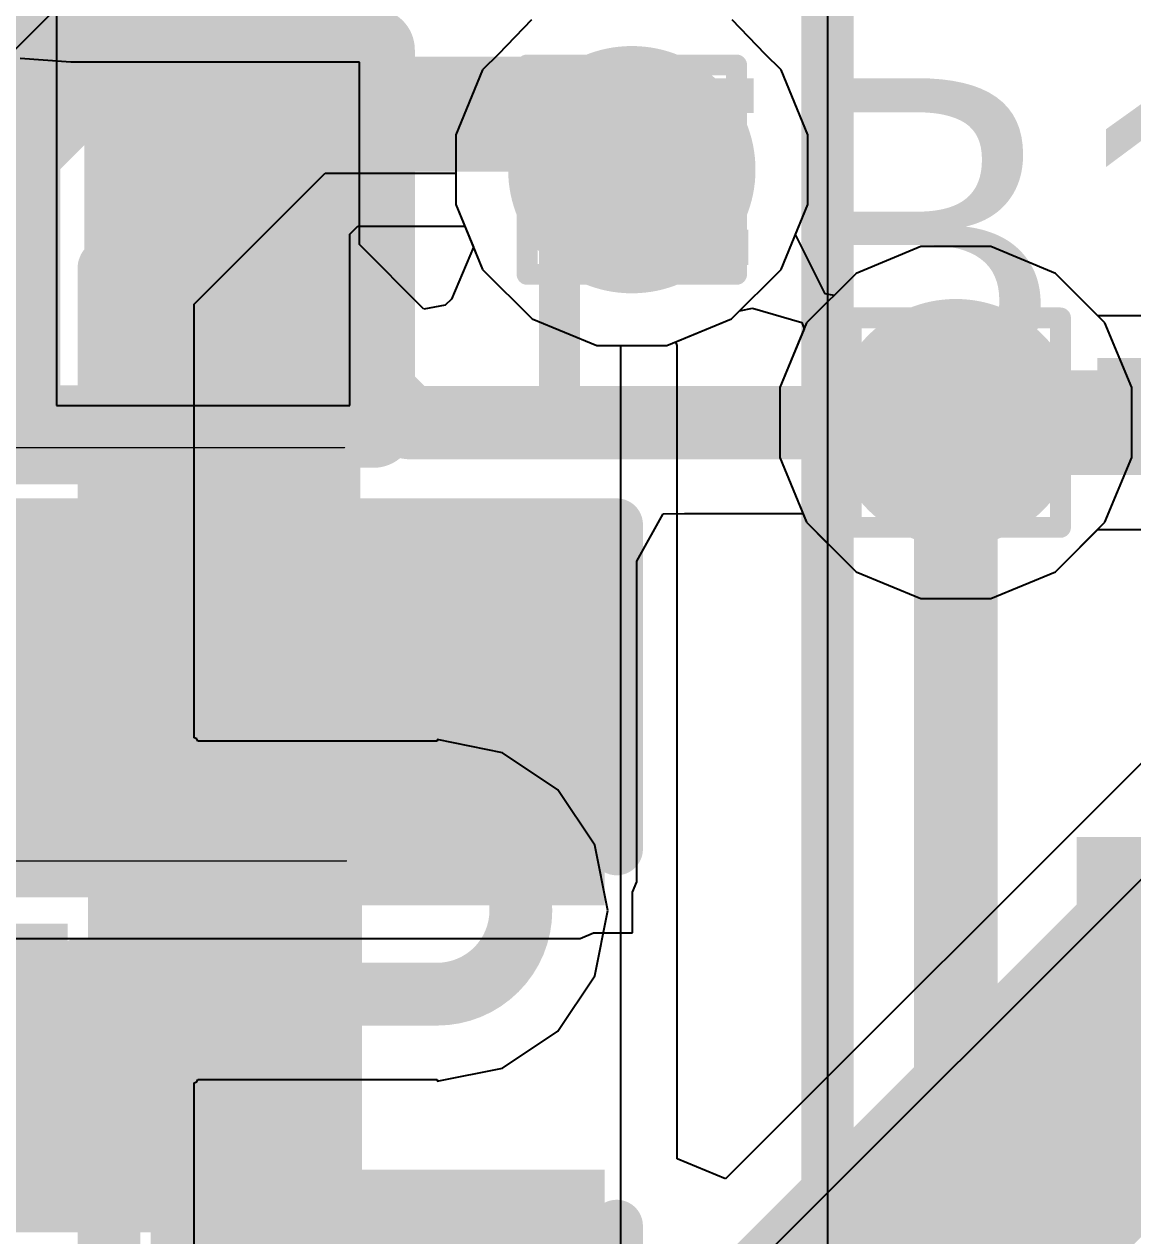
# Model space of a CAD drawing. Header units: inches. Extents: x -11 to 5433, y -4 to 5447.
# Drawn here: x 16.408 to 19.097, y 18.476 to 21.416 of the extents above; entities that cross this region are included whole.
import ezdxf

# ---------------------------------------------------------------- set-up
doc = ezdxf.new("R2010")
doc.units = ezdxf.units.IN
for name, color, linetype in [('Bottom Layer', 5, 'Continuous'), ('Bottom Overlay', 54, 'Continuous'), ('Bottom Paste', 16, 'Continuous'), ('Bottom Solder', 6, 'Continuous'), ('Drill Drawing', 1, 'Continuous'), ('Ground', 16, 'Continuous'), ('Power', 76, 'Continuous'), ('Top Layer', 1, 'Continuous'), ('Top Overlay', 2, 'Continuous'), ('Top Paste', 8, 'Continuous'), ('Top Solder', 216, 'Continuous'), ('Via Holes', 16, 'Continuous')]:
    doc.layers.add(name, color=color, linetype=linetype)
doc.styles.add('Arial', font='', dxfattribs={"height": 0.2})
doc.styles.get('Arial').set_extended_font_data('Arial')

# ---------------------------------------------------------------- blocks, each defined once
blk = doc.blocks.new('BL_R8812AF1_B_23')
at = {"layer": 'Bottom Overlay'}
blk.add_lwpolyline([(13.5, -8.9, 0.127, 0.127, 0), (-13.5, -8.9, 0.127, 0.127, 0)], format="xyseb", dxfattribs=at)
blk = doc.blocks.new('R___0402_B_66')
at = {"layer": 'Bottom Layer'}
for points in [[(-0.2413, 0.3175), (-0.2413, -0.3175), (-0.6985, -0.3175), (-0.6985, 0.3175)], [(0.6985, 0.3175), (0.6985, -0.3175), (0.2413, -0.3175), (0.2413, 0.3175)]]:
    blk.add_hatch(color=5, dxfattribs=at).paths.add_polyline_path(points)
at = {"layer": 'Bottom Paste'}
for points in [[(-0.2413, 0.3175), (-0.2413, -0.3175), (-0.6985, -0.3175), (-0.6985, 0.3175)], [(0.6985, 0.3175), (0.6985, -0.3175), (0.2413, -0.3175), (0.2413, 0.3175)]]:
    blk.add_hatch(color=16, dxfattribs=at).paths.add_polyline_path(points)
at = {"layer": 'Bottom Solder'}
for points in [[(-0.1863, 0.3725), (-0.1863, -0.3725), (-0.7535, -0.3725), (-0.7535, 0.3725)], [(0.7535, 0.3725), (0.7535, -0.3725), (0.1863, -0.3725), (0.1863, 0.3725)]]:
    blk.add_hatch(color=6, dxfattribs=at).paths.add_polyline_path(points)
at = {"layer": 'Bottom Overlay'}
for points in [[(-0.7874, 0.4064, 0.127, 0.127, 0), (0.7874, 0.4064, 0.127, 0.127, 0)], [(-0.7874, -0.4064, 0.127, 0.127, 0), (-0.7874, 0.4064, 0.127, 0.127, 0)], [(0.7874, -0.4064, 0.127, 0.127, 0), (0.7874, 0.4064, 0.127, 0.127, 0)], [(-0.8128, 0.4318, 0.00323, 0.00323, 0), (0.8128, 0.4318, 0.00323, 0.00323, 0)], [(-0.7874, -0.4064, 0.127, 0.127, 0), (0.7874, -0.4064, 0.127, 0.127, 0)]]:
    blk.add_lwpolyline(points, format="xyseb", dxfattribs=at)
for points in [[(-0.8191, 0.4064, 0.0635, 0.0635, 1), (-0.7556, 0.4064, 0.0635, 0.0635, 1)], [(-0.8191, 0.4064, 0.0635, 0.0635, 1), (-0.7556, 0.4064, 0.0635, 0.0635, 1)], [(0.7556, 0.4064, 0.0635, 0.0635, 1), (0.8191, 0.4064, 0.0635, 0.0635, 1)], [(0.7556, 0.4064, 0.0635, 0.0635, 1), (0.8191, 0.4064, 0.0635, 0.0635, 1)], [(-0.8136, 0.4318, 0.00161, 0.00161, 1), (-0.812, 0.4318, 0.00161, 0.00161, 1)], [(0.812, 0.4318, 0.00161, 0.00161, 1), (0.8136, 0.4318, 0.00161, 0.00161, 1)], [(-0.8191, -0.4064, 0.0635, 0.0635, 1), (-0.7556, -0.4064, 0.0635, 0.0635, 1)], [(-0.8191, -0.4064, 0.0635, 0.0635, 1), (-0.7556, -0.4064, 0.0635, 0.0635, 1)], [(0.7556, -0.4064, 0.0635, 0.0635, 1), (0.8191, -0.4064, 0.0635, 0.0635, 1)], [(0.7556, -0.4064, 0.0635, 0.0635, 1), (0.8191, -0.4064, 0.0635, 0.0635, 1)]]:
    blk.add_lwpolyline(points, format="xyseb", close=True, dxfattribs=at)
blk = doc.blocks.new('R___0402_B_67')
at = {"layer": 'Bottom Layer'}
for points in [[(-0.2413, 0.3175), (-0.2413, -0.3175), (-0.6985, -0.3175), (-0.6985, 0.3175)], [(0.6985, 0.3175), (0.6985, -0.3175), (0.2413, -0.3175), (0.2413, 0.3175)]]:
    blk.add_hatch(color=5, dxfattribs=at).paths.add_polyline_path(points)
at = {"layer": 'Bottom Paste'}
for points in [[(-0.2413, 0.3175), (-0.2413, -0.3175), (-0.6985, -0.3175), (-0.6985, 0.3175)], [(0.6985, 0.3175), (0.6985, -0.3175), (0.2413, -0.3175), (0.2413, 0.3175)]]:
    blk.add_hatch(color=16, dxfattribs=at).paths.add_polyline_path(points)
at = {"layer": 'Bottom Solder'}
for points in [[(-0.1863, 0.3725), (-0.1863, -0.3725), (-0.7535, -0.3725), (-0.7535, 0.3725)], [(0.7535, 0.3725), (0.7535, -0.3725), (0.1863, -0.3725), (0.1863, 0.3725)]]:
    blk.add_hatch(color=6, dxfattribs=at).paths.add_polyline_path(points)
at = {"layer": 'Bottom Overlay'}
for points in [[(-0.7874, -0.4064, 0.127, 0.127, 0), (-0.7874, 0.4064, 0.127, 0.127, 0)], [(-0.7874, 0.4064, 0.127, 0.127, 0), (0.7874, 0.4064, 0.127, 0.127, 0)], [(0.7874, -0.4064, 0.127, 0.127, 0), (0.7874, 0.4064, 0.127, 0.127, 0)], [(-0.8128, 0.4318, 0.00323, 0.00323, 0), (0.8128, 0.4318, 0.00323, 0.00323, 0)], [(-0.7874, -0.4064, 0.127, 0.127, 0), (0.7874, -0.4064, 0.127, 0.127, 0)]]:
    blk.add_lwpolyline(points, format="xyseb", dxfattribs=at)
for points in [[(-0.8191, 0.4064, 0.0635, 0.0635, 1), (-0.7556, 0.4064, 0.0635, 0.0635, 1)], [(-0.8191, 0.4064, 0.0635, 0.0635, 1), (-0.7556, 0.4064, 0.0635, 0.0635, 1)], [(0.7556, 0.4064, 0.0635, 0.0635, 1), (0.8191, 0.4064, 0.0635, 0.0635, 1)], [(0.7556, 0.4064, 0.0635, 0.0635, 1), (0.8191, 0.4064, 0.0635, 0.0635, 1)], [(-0.8136, 0.4318, 0.00161, 0.00161, 1), (-0.812, 0.4318, 0.00161, 0.00161, 1)], [(0.812, 0.4318, 0.00161, 0.00161, 1), (0.8136, 0.4318, 0.00161, 0.00161, 1)], [(-0.8191, -0.4064, 0.0635, 0.0635, 1), (-0.7556, -0.4064, 0.0635, 0.0635, 1)], [(-0.8191, -0.4064, 0.0635, 0.0635, 1), (-0.7556, -0.4064, 0.0635, 0.0635, 1)], [(0.7556, -0.4064, 0.0635, 0.0635, 1), (0.8191, -0.4064, 0.0635, 0.0635, 1)], [(0.7556, -0.4064, 0.0635, 0.0635, 1), (0.8191, -0.4064, 0.0635, 0.0635, 1)]]:
    blk.add_lwpolyline(points, format="xyseb", close=True, dxfattribs=at)
blk = doc.blocks.new('IND_0402_160')
at = {"layer": 'Top Layer'}
for points in [[(-0.55, 0.3), (-0.15, 0.3), (-0.15, -0.3), (-0.55, -0.3)], [(0.15, 0.3), (0.55, 0.3), (0.55, -0.3), (0.15, -0.3)]]:
    blk.add_hatch(color=1, dxfattribs=at).paths.add_polyline_path(points)
at = {"layer": 'Top Paste'}
for points in [[(-0.55, 0.3), (-0.15, 0.3), (-0.15, -0.3), (-0.55, -0.3)], [(0.15, 0.3), (0.55, 0.3), (0.55, -0.3), (0.15, -0.3)]]:
    blk.add_hatch(color=8, dxfattribs=at).paths.add_polyline_path(points)
at = {"layer": 'Top Solder'}
for points in [[(-0.6516, 0.4016), (-0.0484, 0.4016), (-0.0484, -0.4016), (-0.6516, -0.4016)], [(0.0484, 0.4016), (0.6516, 0.4016), (0.6516, -0.4016), (0.0484, -0.4016)]]:
    blk.add_hatch(color=216, dxfattribs=at).paths.add_polyline_path(points)
at = {"layer": 'Top Overlay'}
for points in [[(-0.3048, 0.4572, 0.2, 0.2, 0), (-0.7112, 0.4572, 0.2, 0.2, 0)], [(-0.7112, 0.4572, 0.2, 0.2, 0), (-0.7112, -0.4572, 0.2, 0.2, 0)], [(0.7112, 0.4572, 0.2, 0.2, 0), (-0.3048, 0.4572, 0.2, 0.2, 0)], [(0.7112, 0.4572, 0.2, 0.2, 0), (0.7112, -0.4572, 0.2, 0.2, 0)], [(-0.3048, -0.4572, 0.2, 0.2, 0), (-0.7112, -0.4572, 0.2, 0.2, 0)], [(0.7112, -0.4572, 0.2, 0.2, 0), (-0.3048, -0.4572, 0.2, 0.2, 0)]]:
    blk.add_lwpolyline(points, format="xyseb", dxfattribs=at)
for points in [[(-0.7612, 0.4572, 0.1, 0.1, 1), (-0.6612, 0.4572, 0.1, 0.1, 1)], [(-0.7612, 0.4572, 0.1, 0.1, 1), (-0.6612, 0.4572, 0.1, 0.1, 1)], [(-0.3548, 0.4572, 0.1, 0.1, 1), (-0.2548, 0.4572, 0.1, 0.1, 1)], [(-0.3548, 0.4572, 0.1, 0.1, 1), (-0.2548, 0.4572, 0.1, 0.1, 1)], [(0.6612, 0.4572, 0.1, 0.1, 1), (0.7612, 0.4572, 0.1, 0.1, 1)], [(0.6612, 0.4572, 0.1, 0.1, 1), (0.7612, 0.4572, 0.1, 0.1, 1)], [(-0.7612, -0.4572, 0.1, 0.1, 1), (-0.6612, -0.4572, 0.1, 0.1, 1)], [(-0.7612, -0.4572, 0.1, 0.1, 1), (-0.6612, -0.4572, 0.1, 0.1, 1)], [(-0.3548, -0.4572, 0.1, 0.1, 1), (-0.2548, -0.4572, 0.1, 0.1, 1)], [(-0.3548, -0.4572, 0.1, 0.1, 1), (-0.2548, -0.4572, 0.1, 0.1, 1)], [(0.6612, -0.4572, 0.1, 0.1, 1), (0.7612, -0.4572, 0.1, 0.1, 1)], [(0.6612, -0.4572, 0.1, 0.1, 1), (0.7612, -0.4572, 0.1, 0.1, 1)]]:
    blk.add_lwpolyline(points, format="xyseb", close=True, dxfattribs=at)
blk = doc.blocks.new('C___0603_177')
at = {"layer": 'Top Layer'}
for points in [[(-0.381, 0.4445), (-0.381, -0.4445), (-1.143, -0.4445), (-1.143, 0.4445)], [(1.143, 0.4445), (1.143, -0.4445), (0.381, -0.4445), (0.381, 0.4445)]]:
    blk.add_hatch(color=1, dxfattribs=at).paths.add_polyline_path(points)
at = {"layer": 'Top Paste'}
for points in [[(-0.381, 0.4445), (-0.381, -0.4445), (-1.143, -0.4445), (-1.143, 0.4445)], [(1.143, 0.4445), (1.143, -0.4445), (0.381, -0.4445), (0.381, 0.4445)]]:
    blk.add_hatch(color=8, dxfattribs=at).paths.add_polyline_path(points)
at = {"layer": 'Top Solder'}
for points in [[(-0.321, 0.5045), (-0.321, -0.5045), (-1.203, -0.5045), (-1.203, 0.5045)], [(1.203, 0.5045), (1.203, -0.5045), (0.321, -0.5045), (0.321, 0.5045)]]:
    blk.add_hatch(color=216, dxfattribs=at).paths.add_polyline_path(points)
at = {"layer": 'Top Overlay'}
for points in [[(-1.2446, 0.5334, 0.127, 0.127, 0), (-0.4572, 0.5334, 0.127, 0.127, 0)], [(-1.2446, 0.5334, 0.127, 0.127, 0), (-1.2446, -0.5334, 0.127, 0.127, 0)], [(0.4572, 0.5334, 0.127, 0.127, 0), (1.2446, 0.5334, 0.127, 0.127, 0)], [(1.2446, 0.5334, 0.127, 0.127, 0), (1.2446, -0.5334, 0.127, 0.127, 0)], [(-1.2446, -0.5334, 0.127, 0.127, 0), (-0.4572, -0.5334, 0.127, 0.127, 0)], [(0.4572, -0.5334, 0.127, 0.127, 0), (1.2446, -0.5334, 0.127, 0.127, 0)]]:
    blk.add_lwpolyline(points, format="xyseb", dxfattribs=at)
for points in [[(-1.2764, 0.5334, 0.0635, 0.0635, 1), (-1.2128, 0.5334, 0.0635, 0.0635, 1)], [(-1.2764, 0.5334, 0.0635, 0.0635, 1), (-1.2128, 0.5334, 0.0635, 0.0635, 1)], [(-0.4889, 0.5334, 0.0635, 0.0635, 1), (-0.4254, 0.5334, 0.0635, 0.0635, 1)], [(0.4254, 0.5334, 0.0635, 0.0635, 1), (0.4889, 0.5334, 0.0635, 0.0635, 1)], [(1.2128, 0.5334, 0.0635, 0.0635, 1), (1.2764, 0.5334, 0.0635, 0.0635, 1)], [(1.2128, 0.5334, 0.0635, 0.0635, 1), (1.2764, 0.5334, 0.0635, 0.0635, 1)], [(-1.2764, -0.5334, 0.0635, 0.0635, 1), (-1.2128, -0.5334, 0.0635, 0.0635, 1)], [(-1.2764, -0.5334, 0.0635, 0.0635, 1), (-1.2128, -0.5334, 0.0635, 0.0635, 1)], [(-0.4889, -0.5334, 0.0635, 0.0635, 1), (-0.4254, -0.5334, 0.0635, 0.0635, 1)], [(0.4254, -0.5334, 0.0635, 0.0635, 1), (0.4889, -0.5334, 0.0635, 0.0635, 1)], [(1.2128, -0.5334, 0.0635, 0.0635, 1), (1.2764, -0.5334, 0.0635, 0.0635, 1)], [(1.2128, -0.5334, 0.0635, 0.0635, 1), (1.2764, -0.5334, 0.0635, 0.0635, 1)]]:
    blk.add_lwpolyline(points, format="xyseb", close=True, dxfattribs=at)
blk = doc.blocks.new('____0402_178')
at = {"layer": 'Top Layer'}
for points in [[(-0.6985, -0.3175), (-0.6985, 0.3175), (-0.2413, 0.3175), (-0.2413, -0.3175)], [(0.2413, -0.3175), (0.2413, 0.3175), (0.6985, 0.3175), (0.6985, -0.3175)]]:
    blk.add_hatch(color=1, dxfattribs=at).paths.add_polyline_path(points)
at = {"layer": 'Top Paste'}
for points in [[(-0.6985, -0.3175), (-0.6985, 0.3175), (-0.2413, 0.3175), (-0.2413, -0.3175)], [(0.2413, -0.3175), (0.2413, 0.3175), (0.6985, 0.3175), (0.6985, -0.3175)]]:
    blk.add_hatch(color=8, dxfattribs=at).paths.add_polyline_path(points)
at = {"layer": 'Top Solder'}
for points in [[(-0.7585, -0.3775), (-0.7585, 0.3775), (-0.1813, 0.3775), (-0.1813, -0.3775)], [(0.1813, -0.3775), (0.1813, 0.3775), (0.7585, 0.3775), (0.7585, -0.3775)]]:
    blk.add_hatch(color=216, dxfattribs=at).paths.add_polyline_path(points)
at = {"layer": 'Top Overlay'}
for points in [[(-0.7874, 0.4064, 0.127, 0.127, 0), (-0.2794, 0.4064, 0.127, 0.127, 0)], [(-0.7874, 0.4064, 0.127, 0.127, 0), (-0.7874, -0.4064, 0.127, 0.127, 0)], [(0.2794, 0.4064, 0.127, 0.127, 0), (0.7874, 0.4064, 0.127, 0.127, 0)], [(0.7874, 0.4064, 0.127, 0.127, 0), (0.7874, -0.4064, 0.127, 0.127, 0)], [(-0.7874, -0.4064, 0.127, 0.127, 0), (-0.2794, -0.4064, 0.127, 0.127, 0)], [(0.2794, -0.4064, 0.127, 0.127, 0), (0.7874, -0.4064, 0.127, 0.127, 0)]]:
    blk.add_lwpolyline(points, format="xyseb", dxfattribs=at)
for points in [[(-0.8191, 0.4064, 0.0635, 0.0635, 1), (-0.7556, 0.4064, 0.0635, 0.0635, 1)], [(-0.8191, 0.4064, 0.0635, 0.0635, 1), (-0.7556, 0.4064, 0.0635, 0.0635, 1)], [(-0.3111, 0.4064, 0.0635, 0.0635, 1), (-0.2477, 0.4064, 0.0635, 0.0635, 1)], [(0.2477, 0.4064, 0.0635, 0.0635, 1), (0.3111, 0.4064, 0.0635, 0.0635, 1)], [(0.7556, 0.4064, 0.0635, 0.0635, 1), (0.8191, 0.4064, 0.0635, 0.0635, 1)], [(0.7556, 0.4064, 0.0635, 0.0635, 1), (0.8191, 0.4064, 0.0635, 0.0635, 1)], [(-0.8191, -0.4064, 0.0635, 0.0635, 1), (-0.7556, -0.4064, 0.0635, 0.0635, 1)], [(-0.8191, -0.4064, 0.0635, 0.0635, 1), (-0.7556, -0.4064, 0.0635, 0.0635, 1)], [(-0.3111, -0.4064, 0.0635, 0.0635, 1), (-0.2477, -0.4064, 0.0635, 0.0635, 1)], [(0.2477, -0.4064, 0.0635, 0.0635, 1), (0.3111, -0.4064, 0.0635, 0.0635, 1)], [(0.7556, -0.4064, 0.0635, 0.0635, 1), (0.8191, -0.4064, 0.0635, 0.0635, 1)], [(0.7556, -0.4064, 0.0635, 0.0635, 1), (0.8191, -0.4064, 0.0635, 0.0635, 1)]]:
    blk.add_lwpolyline(points, format="xyseb", close=True, dxfattribs=at)
blk = doc.blocks.new('C___0402_B_195')
at = {"layer": 'Bottom Layer'}
for points in [[(-0.2413, 0.3175), (-0.2413, -0.3175), (-0.6985, -0.3175), (-0.6985, 0.3175)], [(0.6985, 0.3175), (0.6985, -0.3175), (0.2413, -0.3175), (0.2413, 0.3175)]]:
    blk.add_hatch(color=5, dxfattribs=at).paths.add_polyline_path(points)
at = {"layer": 'Bottom Paste'}
for points in [[(-0.2413, 0.3175), (-0.2413, -0.3175), (-0.6985, -0.3175), (-0.6985, 0.3175)], [(0.6985, 0.3175), (0.6985, -0.3175), (0.2413, -0.3175), (0.2413, 0.3175)]]:
    blk.add_hatch(color=16, dxfattribs=at).paths.add_polyline_path(points)
at = {"layer": 'Bottom Solder'}
for points in [[(-0.1813, 0.3775), (-0.1813, -0.3775), (-0.7585, -0.3775), (-0.7585, 0.3775)], [(0.7585, 0.3775), (0.7585, -0.3775), (0.1813, -0.3775), (0.1813, 0.3775)]]:
    blk.add_hatch(color=6, dxfattribs=at).paths.add_polyline_path(points)
at = {"layer": 'Bottom Overlay'}
for points in [[(-0.7874, 0.4064, 0.127, 0.127, 0), (-0.7874, -0.4064, 0.127, 0.127, 0)], [(-0.2794, 0.4064, 0.127, 0.127, 0), (-0.7874, 0.4064, 0.127, 0.127, 0)], [(0.7874, 0.4064, 0.127, 0.127, 0), (0.2794, 0.4064, 0.127, 0.127, 0)], [(0.7874, 0.4064, 0.127, 0.127, 0), (0.7874, -0.4064, 0.127, 0.127, 0)], [(-0.2794, -0.4064, 0.127, 0.127, 0), (-0.7874, -0.4064, 0.127, 0.127, 0)], [(0.7874, -0.4064, 0.127, 0.127, 0), (0.2794, -0.4064, 0.127, 0.127, 0)]]:
    blk.add_lwpolyline(points, format="xyseb", dxfattribs=at)
for points in [[(-0.8191, 0.4064, 0.0635, 0.0635, 1), (-0.7556, 0.4064, 0.0635, 0.0635, 1)], [(-0.8191, 0.4064, 0.0635, 0.0635, 1), (-0.7556, 0.4064, 0.0635, 0.0635, 1)], [(-0.3111, 0.4064, 0.0635, 0.0635, 1), (-0.2477, 0.4064, 0.0635, 0.0635, 1)], [(0.2477, 0.4064, 0.0635, 0.0635, 1), (0.3111, 0.4064, 0.0635, 0.0635, 1)], [(0.7556, 0.4064, 0.0635, 0.0635, 1), (0.8191, 0.4064, 0.0635, 0.0635, 1)], [(0.7556, 0.4064, 0.0635, 0.0635, 1), (0.8191, 0.4064, 0.0635, 0.0635, 1)], [(-0.8191, -0.4064, 0.0635, 0.0635, 1), (-0.7556, -0.4064, 0.0635, 0.0635, 1)], [(-0.8191, -0.4064, 0.0635, 0.0635, 1), (-0.7556, -0.4064, 0.0635, 0.0635, 1)], [(-0.3111, -0.4064, 0.0635, 0.0635, 1), (-0.2477, -0.4064, 0.0635, 0.0635, 1)], [(0.2477, -0.4064, 0.0635, 0.0635, 1), (0.3111, -0.4064, 0.0635, 0.0635, 1)], [(0.7556, -0.4064, 0.0635, 0.0635, 1), (0.8191, -0.4064, 0.0635, 0.0635, 1)], [(0.7556, -0.4064, 0.0635, 0.0635, 1), (0.8191, -0.4064, 0.0635, 0.0635, 1)]]:
    blk.add_lwpolyline(points, format="xyseb", close=True, dxfattribs=at)

msp = doc.modelspace()

# ---------------------------------------------------------------- hatches: boundary and pattern name
at = {"layer": 'Bottom Layer'}
h = msp.add_hatch(color=5, dxfattribs=at)
edge = h.paths.add_edge_path()
edge.add_arc((17.8816, 21.0628), 0.3, 0, 360)
h = msp.add_hatch(color=5, dxfattribs=at)
edge = h.paths.add_edge_path()
edge.add_arc((18.6674, 20.449), 0.3, 0, 360)
at = {"layer": 'Ground'}
h = msp.add_hatch(color=16, dxfattribs=at)
edge = h.paths.add_edge_path()
edge.add_arc((17.8816, 21.0628), 0.3, 0, 360)
h = msp.add_hatch(color=16, dxfattribs=at)
edge = h.paths.add_edge_path()
edge.add_arc((18.6674, 20.449), 0.3, 0, 360)
at = {"layer": 'Power'}
h = msp.add_hatch(color=76, dxfattribs=at)
edge = h.paths.add_edge_path()
edge.add_arc((17.8816, 21.0628), 0.3, 0, 360)
h = msp.add_hatch(color=76, dxfattribs=at)
edge = h.paths.add_edge_path()
edge.add_arc((18.6674, 20.449), 0.3, 0, 360)
at = {"layer": 'Top Layer'}
h = msp.add_hatch(color=1, dxfattribs=at)
edge = h.paths.add_edge_path()
edge.add_arc((17.8816, 21.0628), 0.3, 0, 360)
h = msp.add_hatch(color=1, dxfattribs=at)
edge = h.paths.add_edge_path()
edge.add_arc((18.6674, 20.449), 0.3, 0, 360)
msp.add_hatch(color=1, dxfattribs=at).paths.add_polyline_path([(15.8176, 19.3349), (17.7561, 19.3349), (17.7561, 20.1127), (15.8176, 20.1127)])
at = {"layer": 'Via Holes'}
h = msp.add_hatch(color=7, dxfattribs=at)
edge = h.paths.add_edge_path()
edge.add_arc((17.8816, 21.0628), 0.15, 0, 360)
h = msp.add_hatch(color=7, dxfattribs=at)
edge = h.paths.add_edge_path()
edge.add_arc((18.6674, 20.449), 0.15, 0, 360)

# ---------------------------------------------------------------- linework, layer by layer
at = {"layer": 'Bottom Layer'}
for p, q in [((18.3565, 31.8658), (18.3565, 6.7611)), ((16.4861, 21.4729), (16.4861, 21.3797)), ((16.4861, 21.3797), (16.4861, 21.3797)), ((16.4861, 21.3797), (16.4861, 20.4907)), ((17.1973, 20.9063), (17.2168, 20.9258)), ((17.1973, 20.4907), (17.1973, 20.9063)), ((17.2168, 20.9258), (17.4762, 20.9258)), ((17.4762, 20.9258), (17.5196, 20.8209)), ((17.5196, 20.8209), (17.6397, 20.7008)), ((18.1426, 20.7199), (18.174, 20.7267)), ((18.174, 20.7267), (18.294, 20.6917)), ((17.6397, 20.7008), (17.7967, 20.6358)), ((17.9665, 20.6358), (18.1235, 20.7008)), ((18.1235, 20.7008), (18.1426, 20.7199)), ((18.2996, 20.6768), (18.2404, 20.5339)), ((18.294, 20.6917), (18.2996, 20.6768)), ((17.7967, 20.6358), (17.9665, 20.6358)), ((18.2404, 20.5339), (18.2404, 20.3641)), ((16.4861, 20.4907), (17.1973, 20.4907)), ((18.2404, 20.3641), (18.3054, 20.2071)), ((18.3054, 20.2071), (18.3565, 20.156)), ((18.3565, 20.156), (18.3565, 17.1458))]:
    msp.add_line(p, q, dxfattribs=at)
for points in [[(16.8417, 20.9352, 0.2794, 0.2794, 0), (17.1041, 21.1977, 0.2794, 0.2794, 0)], [(17.1041, 21.1977, 0.2794, 0.2794, 0), (17.7467, 21.1977, 0.2794, 0.2794, 0)], [(17.7467, 21.1977, 0.2794, 0.2794, 0), (17.8816, 21.0628, 0.2794, 0.2794, 0)], [(18.6674, 17.1271, 0.2032, 0.2032, 0), (18.6674, 20.449, 0.2032, 0.2032, 0)]]:
    msp.add_lwpolyline(points, format="xyseb", dxfattribs=at)
for points in [[(17.0343, 21.1977, 0.1397, 0.1397, 1), (17.174, 21.1977, 0.1397, 0.1397, 1)], [(17.0343, 21.1977, 0.1397, 0.1397, 1), (17.174, 21.1977, 0.1397, 0.1397, 1)], [(17.6769, 21.1977, 0.1397, 0.1397, 1), (17.8166, 21.1977, 0.1397, 0.1397, 1)], [(17.6769, 21.1977, 0.1397, 0.1397, 1), (17.8166, 21.1977, 0.1397, 0.1397, 1)], [(17.8118, 21.0628, 0.1397, 0.1397, 1), (17.9515, 21.0628, 0.1397, 0.1397, 1)], [(16.7718, 20.9352, 0.1397, 0.1397, 1), (16.9115, 20.9352, 0.1397, 0.1397, 1)], [(18.6166, 20.449, 0.1016, 0.1016, 1), (18.7182, 20.449, 0.1016, 0.1016, 1)]]:
    msp.add_lwpolyline(points, format="xyseb", close=True, dxfattribs=at)
at = {"layer": 'Drill Drawing'}
for points in [[(17.6276, 21.3168, 0.0508, 0.0508, 0), (18.1356, 21.3168, 0.0508, 0.0508, 0)], [(17.6276, 20.8088, 0.0508, 0.0508, 0), (17.6276, 21.3168, 0.0508, 0.0508, 0)], [(18.1356, 20.8088, 0.0508, 0.0508, 0), (18.1356, 21.3168, 0.0508, 0.0508, 0)], [(17.7292, 21.2152, 0.0508, 0.0508, 0), (18.034, 21.2152, 0.0508, 0.0508, 0)], [(17.7292, 20.9104, 0.0508, 0.0508, 0), (17.7292, 21.2152, 0.0508, 0.0508, 0)], [(18.034, 20.9104, 0.0508, 0.0508, 0), (18.034, 21.2152, 0.0508, 0.0508, 0)], [(17.7292, 20.9104, 0.0508, 0.0508, 0), (18.034, 20.9104, 0.0508, 0.0508, 0)], [(17.6276, 20.8088, 0.0508, 0.0508, 0), (18.1356, 20.8088, 0.0508, 0.0508, 0)], [(18.4134, 20.703, 0.0508, 0.0508, 0), (18.9214, 20.703, 0.0508, 0.0508, 0)], [(18.4134, 20.195, 0.0508, 0.0508, 0), (18.4134, 20.703, 0.0508, 0.0508, 0)], [(18.9214, 20.195, 0.0508, 0.0508, 0), (18.9214, 20.703, 0.0508, 0.0508, 0)], [(18.515, 20.6014, 0.0508, 0.0508, 0), (18.8198, 20.6014, 0.0508, 0.0508, 0)], [(18.515, 20.2966, 0.0508, 0.0508, 0), (18.515, 20.6014, 0.0508, 0.0508, 0)], [(18.8198, 20.2966, 0.0508, 0.0508, 0), (18.8198, 20.6014, 0.0508, 0.0508, 0)], [(18.515, 20.2966, 0.0508, 0.0508, 0), (18.8198, 20.2966, 0.0508, 0.0508, 0)], [(18.4134, 20.195, 0.0508, 0.0508, 0), (18.9214, 20.195, 0.0508, 0.0508, 0)]]:
    msp.add_lwpolyline(points, format="xyseb", dxfattribs=at)
for points in [[(17.6149, 21.3168, 0.0254, 0.0254, 1), (17.6403, 21.3168, 0.0254, 0.0254, 1)], [(17.6149, 21.3168, 0.0254, 0.0254, 1), (17.6403, 21.3168, 0.0254, 0.0254, 1)], [(18.1229, 21.3168, 0.0254, 0.0254, 1), (18.1483, 21.3168, 0.0254, 0.0254, 1)], [(18.1229, 21.3168, 0.0254, 0.0254, 1), (18.1483, 21.3168, 0.0254, 0.0254, 1)], [(17.7165, 21.2152, 0.0254, 0.0254, 1), (17.7419, 21.2152, 0.0254, 0.0254, 1)], [(17.7165, 21.2152, 0.0254, 0.0254, 1), (17.7419, 21.2152, 0.0254, 0.0254, 1)], [(18.0213, 21.2152, 0.0254, 0.0254, 1), (18.0467, 21.2152, 0.0254, 0.0254, 1)], [(18.0213, 21.2152, 0.0254, 0.0254, 1), (18.0467, 21.2152, 0.0254, 0.0254, 1)], [(17.7165, 20.9104, 0.0254, 0.0254, 1), (17.7419, 20.9104, 0.0254, 0.0254, 1)], [(17.7165, 20.9104, 0.0254, 0.0254, 1), (17.7419, 20.9104, 0.0254, 0.0254, 1)], [(18.0213, 20.9104, 0.0254, 0.0254, 1), (18.0467, 20.9104, 0.0254, 0.0254, 1)], [(18.0213, 20.9104, 0.0254, 0.0254, 1), (18.0467, 20.9104, 0.0254, 0.0254, 1)], [(17.6149, 20.8088, 0.0254, 0.0254, 1), (17.6403, 20.8088, 0.0254, 0.0254, 1)], [(17.6149, 20.8088, 0.0254, 0.0254, 1), (17.6403, 20.8088, 0.0254, 0.0254, 1)], [(18.1229, 20.8088, 0.0254, 0.0254, 1), (18.1483, 20.8088, 0.0254, 0.0254, 1)], [(18.1229, 20.8088, 0.0254, 0.0254, 1), (18.1483, 20.8088, 0.0254, 0.0254, 1)], [(18.4007, 20.703, 0.0254, 0.0254, 1), (18.4261, 20.703, 0.0254, 0.0254, 1)], [(18.4007, 20.703, 0.0254, 0.0254, 1), (18.4261, 20.703, 0.0254, 0.0254, 1)], [(18.9087, 20.703, 0.0254, 0.0254, 1), (18.9341, 20.703, 0.0254, 0.0254, 1)], [(18.9087, 20.703, 0.0254, 0.0254, 1), (18.9341, 20.703, 0.0254, 0.0254, 1)], [(18.5023, 20.6014, 0.0254, 0.0254, 1), (18.5277, 20.6014, 0.0254, 0.0254, 1)], [(18.5023, 20.6014, 0.0254, 0.0254, 1), (18.5277, 20.6014, 0.0254, 0.0254, 1)], [(18.8071, 20.6014, 0.0254, 0.0254, 1), (18.8325, 20.6014, 0.0254, 0.0254, 1)], [(18.8071, 20.6014, 0.0254, 0.0254, 1), (18.8325, 20.6014, 0.0254, 0.0254, 1)], [(18.5023, 20.2966, 0.0254, 0.0254, 1), (18.5277, 20.2966, 0.0254, 0.0254, 1)], [(18.5023, 20.2966, 0.0254, 0.0254, 1), (18.5277, 20.2966, 0.0254, 0.0254, 1)], [(18.8071, 20.2966, 0.0254, 0.0254, 1), (18.8325, 20.2966, 0.0254, 0.0254, 1)], [(18.8071, 20.2966, 0.0254, 0.0254, 1), (18.8325, 20.2966, 0.0254, 0.0254, 1)], [(18.4007, 20.195, 0.0254, 0.0254, 1), (18.4261, 20.195, 0.0254, 0.0254, 1)], [(18.4007, 20.195, 0.0254, 0.0254, 1), (18.4261, 20.195, 0.0254, 0.0254, 1)], [(18.9087, 20.195, 0.0254, 0.0254, 1), (18.9341, 20.195, 0.0254, 0.0254, 1)], [(18.9087, 20.195, 0.0254, 0.0254, 1), (18.9341, 20.195, 0.0254, 0.0254, 1)]]:
    msp.add_lwpolyline(points, format="xyseb", close=True, dxfattribs=at)
at = {"layer": 'Ground'}
for p, q in [((26.9707, 27.1939), (17.9814, 18.2047)), ((16.7687, 21.7379), (16.1364, 21.1056)), ((18.2049, 21.3433), (18.1249, 21.4263)), ((18.2436, 21.3047), (18.2049, 21.3433)), ((18.3086, 21.1477), (18.2436, 21.3047)), ((18.3086, 20.9779), (18.3086, 21.1477)), ((16.8202, 20.7365), (17.1378, 21.054)), ((17.1378, 21.054), (17.4546, 21.054)), ((17.4546, 21.054), (17.4546, 20.9779)), ((17.4546, 20.9779), (17.5196, 20.8209)), ((18.2436, 20.8209), (18.3086, 20.9779)), ((18.5825, 20.876), (18.4256, 20.811)), ((18.7524, 20.876), (18.5825, 20.876)), ((18.9093, 20.811), (18.7524, 20.876)), ((17.5196, 20.8209), (17.6397, 20.7008)), ((18.1235, 20.7008), (18.2436, 20.8209)), ((18.4256, 20.811), (18.3054, 20.6909)), ((19.0294, 20.6909), (18.9093, 20.811)), ((16.8202, 19.6839), (16.8202, 20.7365)), ((17.6397, 20.7008), (17.7967, 20.6358)), ((17.9665, 20.6358), (18.1235, 20.7008)), ((18.3054, 20.6909), (18.2404, 20.5339)), ((19.0944, 20.5339), (19.0294, 20.6909)), ((17.7967, 20.6358), (17.9665, 20.6358)), ((18.2404, 20.5339), (18.2404, 20.3641)), ((19.0944, 20.3641), (19.0944, 20.5339)), ((18.2404, 20.3641), (18.3054, 20.2071)), ((19.0294, 20.2071), (19.0944, 20.3641)), ((18.3054, 20.2071), (18.4256, 20.087)), ((18.9093, 20.087), (19.0294, 20.2071)), ((18.4256, 20.087), (18.5825, 20.022)), ((18.7524, 20.022), (18.9093, 20.087)), ((18.5825, 20.022), (18.7524, 20.022)), ((16.826, 19.6815), (16.8202, 19.6839)), ((16.8284, 19.6758), (16.826, 19.6815)), ((17.4092, 19.6758), (16.8284, 19.6758)), ((17.5678, 19.6482), (17.4092, 19.6798)), ((17.4092, 19.6798), (17.4092, 19.6758)), ((17.7022, 19.5584), (17.5678, 19.6482)), ((17.792, 19.424), (17.7022, 19.5584)), ((17.8236, 19.2654), (17.792, 19.424)), ((17.792, 19.1069), (17.8236, 19.2654)), ((17.7022, 18.9724), (17.792, 19.1069)), ((17.5678, 18.8826), (17.7022, 18.9724)), ((17.4092, 18.8511), (17.5678, 18.8826)), ((16.8202, 18.8469), (16.826, 18.8493)), ((16.8202, 18.3764), (16.8202, 18.8469)), ((16.826, 18.8493), (16.8284, 18.855)), ((16.8284, 18.855), (17.4092, 18.855)), ((17.4092, 18.855), (17.4092, 18.8511))]:
    msp.add_line(p, q, dxfattribs=at)
for points in [[(18.1279, 18.0582, 0.1524, 0.1524, 0), (27.1779, 27.1081, 0.1524, 0.1524, 0)], [(18.4581, 17.9214, 0.1524, 0.1524, 0), (24.1536, 23.6169, 0.1524, 0.1524, 0)], [(16.2829, 20.9591, 0.1524, 0.1524, 0), (16.9152, 21.5914, 0.1524, 0.1524, 0)], [(16.6131, 20.8223, 0.1524, 0.1524, 0), (17.052, 21.2612, 0.1524, 0.1524, 0)], [(17.052, 21.2612, 0.1524, 0.1524, 0), (17.6832, 21.2612, 0.1524, 0.1524, 0)], [(17.6832, 21.2612, 0.1524, 0.1524, 0), (17.8816, 21.0628, 0.1524, 0.1524, 0)], [(16.6131, 20.4394, 0.1524, 0.1524, 0), (16.6131, 20.8223, 0.1524, 0.1524, 0)], [(16.6131, 19.6718, 0.1524, 0.1524, 0), (16.6131, 20.4394, 0.1524, 0.1524, 0)], [(16.8163, 19.4686, 0.1524, 0.1524, -0.414214), (16.6131, 19.6718, 0.1524, 0.1524, 0)], [(16.8163, 19.4686, 0.1524, 0.1524, 0), (17.4092, 19.4686, 0.1524, 0.1524, 0)], [(17.4092, 19.4686, 0.1524, 0.1524, -1), (17.4092, 19.0622, 0.1524, 0.1524, 0)], [(16.6131, 18.859, 0.1524, 0.1524, -0.414214), (16.8163, 19.0622, 0.1524, 0.1524, 0)], [(16.8163, 19.0622, 0.1524, 0.1524, 0), (17.4092, 19.0622, 0.1524, 0.1524, 0)], [(16.6131, 18.3764, 0.1524, 0.1524, 0), (16.6131, 18.859, 0.1524, 0.1524, 0)]]:
    msp.add_lwpolyline(points, format="xyseb", dxfattribs=at)
for points in [[(17.0139, 21.2612, 0.0762, 0.0762, 1), (17.0901, 21.2612, 0.0762, 0.0762, 1)], [(17.0139, 21.2612, 0.0762, 0.0762, 1), (17.0901, 21.2612, 0.0762, 0.0762, 1)], [(17.6451, 21.2612, 0.0762, 0.0762, 1), (17.7213, 21.2612, 0.0762, 0.0762, 1)], [(17.6451, 21.2612, 0.0762, 0.0762, 1), (17.7213, 21.2612, 0.0762, 0.0762, 1)], [(17.8435, 21.0628, 0.0762, 0.0762, 1), (17.9197, 21.0628, 0.0762, 0.0762, 1)], [(16.575, 20.8223, 0.0762, 0.0762, 1), (16.6512, 20.8223, 0.0762, 0.0762, 1)], [(16.575, 20.8223, 0.0762, 0.0762, 1), (16.6512, 20.8223, 0.0762, 0.0762, 1)], [(16.575, 20.4394, 0.0762, 0.0762, 1), (16.6512, 20.4394, 0.0762, 0.0762, 1)], [(16.575, 20.4394, 0.0762, 0.0762, 1), (16.6512, 20.4394, 0.0762, 0.0762, 1)], [(16.575, 19.6718, 0.0762, 0.0762, 1), (16.6512, 19.6718, 0.0762, 0.0762, 1)], [(16.575, 19.6718, 0.0762, 0.0762, 1), (16.6512, 19.6718, 0.0762, 0.0762, 1)], [(16.7782, 19.4686, 0.0762, 0.0762, 1), (16.8544, 19.4686, 0.0762, 0.0762, 1)], [(16.7782, 19.4686, 0.0762, 0.0762, 1), (16.8544, 19.4686, 0.0762, 0.0762, 1)], [(17.3711, 19.4686, 0.0762, 0.0762, 1), (17.4473, 19.4686, 0.0762, 0.0762, 1)], [(17.3711, 19.4686, 0.0762, 0.0762, 1), (17.4473, 19.4686, 0.0762, 0.0762, 1)], [(16.7782, 19.0622, 0.0762, 0.0762, 1), (16.8544, 19.0622, 0.0762, 0.0762, 1)], [(16.7782, 19.0622, 0.0762, 0.0762, 1), (16.8544, 19.0622, 0.0762, 0.0762, 1)], [(17.3711, 19.0622, 0.0762, 0.0762, 1), (17.4473, 19.0622, 0.0762, 0.0762, 1)], [(17.3711, 19.0622, 0.0762, 0.0762, 1), (17.4473, 19.0622, 0.0762, 0.0762, 1)], [(16.575, 18.859, 0.0762, 0.0762, 1), (16.6512, 18.859, 0.0762, 0.0762, 1)], [(16.575, 18.859, 0.0762, 0.0762, 1), (16.6512, 18.859, 0.0762, 0.0762, 1)]]:
    msp.add_lwpolyline(points, format="xyseb", close=True, dxfattribs=at)
at = {"layer": 'Power'}
for p, q in [((17.6383, 21.4263), (17.5583, 21.3433)), ((18.2049, 21.3433), (18.1249, 21.4263)), ((17.5583, 21.3433), (17.5196, 21.3047)), ((18.2436, 21.3047), (18.2049, 21.3433)), ((17.5196, 21.3047), (17.4546, 21.1477)), ((18.3086, 21.1477), (18.2436, 21.3047)), ((17.4546, 21.1477), (17.4546, 20.9779)), ((18.3086, 20.9779), (18.3086, 21.1477)), ((17.4546, 20.9779), (17.5196, 20.8209)), ((18.2436, 20.8209), (18.3086, 20.9779)), ((17.5196, 20.8209), (17.6397, 20.7008)), ((18.1235, 20.7008), (18.2436, 20.8209)), ((17.6397, 20.7008), (17.7967, 20.6358)), ((17.9881, 20.6447), (18.1235, 20.7008)), ((17.9918, 20.6358), (17.9881, 20.6447)), ((17.7967, 20.6358), (17.8543, 20.6358)), ((17.8543, 20.6358), (17.8543, 18.3592)), ((17.9918, 18.6626), (17.9918, 20.6358)), ((19.9338, 20.4387), (18.1091, 18.614)), ((18.1091, 18.614), (17.9918, 18.6626))]:
    msp.add_line(p, q, dxfattribs=at)
for points in [[(17.272, 16.9517, 0.2032, 0.2032, 0), (21.0606, 20.7403, 0.2032, 0.2032, 0)], [(14.9033, 15.0786, 0.2032, 0.2032, 0), (20.1669, 20.3421, 0.2032, 0.2032, 0)]]:
    msp.add_lwpolyline(points, format="xyseb", dxfattribs=at)
at = {"layer": 'Top Layer'}
for p, q in [((17.6383, 21.4263), (17.5583, 21.3433)), ((18.2049, 21.3433), (18.1249, 21.4263)), ((17.5583, 21.3433), (17.5196, 21.3047)), ((18.2436, 21.3047), (18.2049, 21.3433)), ((16.521, 21.3236), (16.3977, 21.3326)), ((16.567, 21.3237), (16.521, 21.3236)), ((16.567, 21.3236), (16.567, 21.3237)), ((17.221, 21.3236), (16.567, 21.3236)), ((17.221, 20.881), (17.221, 21.3236)), ((17.5196, 21.3047), (17.4546, 21.1477)), ((18.3086, 21.1477), (18.2436, 21.3047)), ((17.4546, 21.1477), (17.4546, 20.9779)), ((18.3086, 20.9779), (18.3086, 21.1477)), ((17.4546, 20.9779), (17.4972, 20.8751)), ((18.2787, 20.9057), (18.3086, 20.9779)), ((18.3505, 20.7619), (18.2787, 20.9057)), ((17.3773, 20.7246), (17.221, 20.881)), ((17.4972, 20.8751), (17.4445, 20.749)), ((18.5825, 20.876), (18.4256, 20.811)), ((18.7524, 20.876), (18.5825, 20.876)), ((18.9093, 20.811), (18.7524, 20.876)), ((18.4256, 20.811), (18.3722, 20.7576)), ((19.0123, 20.708), (18.9093, 20.811)), ((18.3722, 20.7576), (18.3505, 20.7619)), ((17.4287, 20.7338), (17.3773, 20.7246)), ((17.4445, 20.749), (17.4287, 20.7338)), ((20.8224, 20.708), (19.0123, 20.708)), ((17.8935, 20.1127), (17.9577, 20.2281)), ((17.9577, 20.2281), (18.0093, 20.2289)), ((18.0093, 20.2289), (18.2964, 20.2289)), ((18.2964, 20.2289), (18.3054, 20.2071)), ((18.3054, 20.2071), (18.4256, 20.087)), ((18.9093, 20.087), (19.0123, 20.19)), ((19.0123, 20.19), (20.7151, 20.19)), ((17.8935, 19.3349), (17.8935, 20.1127)), ((18.4256, 20.087), (18.5825, 20.022)), ((18.7524, 20.022), (18.9093, 20.087)), ((18.5825, 20.022), (18.7524, 20.022)), ((17.8831, 19.3096), (17.8935, 19.3349)), ((17.8831, 19.211), (17.8831, 19.3096)), ((15.8176, 19.1974), (17.7561, 19.1974)), ((17.7561, 19.1974), (17.7888, 19.211)), ((17.7888, 19.211), (17.8831, 19.211))]:
    msp.add_line(p, q, dxfattribs=at)
for points in [[(16.894, 20.8966, 0.1778, 0.1778, 0), (17.3416, 20.449, 0.1778, 0.1778, 0)], [(18.4581, 20.449, 0.254, 0.254, 0), (18.6674, 20.449, 0.254, 0.254, 0)], [(18.6674, 20.449, 0.254, 0.254, 0), (20.8224, 20.449, 0.254, 0.254, 0)], [(17.3416, 20.449, 0.1778, 0.1778, 0), (18.4581, 20.449, 0.1778, 0.1778, 0)]]:
    msp.add_lwpolyline(points, format="xyseb", dxfattribs=at)
for points in [[(16.8495, 20.8966, 0.0889, 0.0889, 1), (16.9384, 20.8966, 0.0889, 0.0889, 1)], [(18.3946, 20.449, 0.127, 0.127, 1), (18.5216, 20.449, 0.127, 0.127, 1)], [(18.6039, 20.449, 0.127, 0.127, 1), (18.7309, 20.449, 0.127, 0.127, 1)], [(18.6039, 20.449, 0.127, 0.127, 1), (18.7309, 20.449, 0.127, 0.127, 1)], [(17.2972, 20.449, 0.0889, 0.0889, 1), (17.3861, 20.449, 0.0889, 0.0889, 1)], [(17.2972, 20.449, 0.0889, 0.0889, 1), (17.3861, 20.449, 0.0889, 0.0889, 1)], [(18.4137, 20.449, 0.0889, 0.0889, 1), (18.5026, 20.449, 0.0889, 0.0889, 1)]]:
    msp.add_lwpolyline(points, format="xyseb", close=True, dxfattribs=at)

# ---------------------------------------------------------------- block references
for name, p, rotation in [('BL_R8812AF1_B_23', (27.2565, 19.4659), 270), ('IND_0402_160', (16.544, 20.8966), 180), ('C___0402_B_195', (16.3718, 20.9352), 180), ('____0402_178', (16.1351, 19.4142), 90), ('C___0603_177', (17.3116, 18.957), 90)]:
    msp.add_blockref(name, p, dxfattribs=dict(rotation=rotation))
for name, p in [('R___0402_B_67', (16.3718, 19.9568)), ('R___0402_B_66', (16.3764, 18.9539))]:
    msp.add_blockref(name, p)

# ---------------------------------------------------------------- texts
at = {"layer": 'Top Overlay', "style": 'Arial'}
for s, p in [('FB1', (17.5694, 20.5228)), ('R45', (18.8738, 18.6813))]:
    msp.add_text(s, height=0.762, dxfattribs=at).set_placement(p)

doc.saveas('drawing.dxf')
